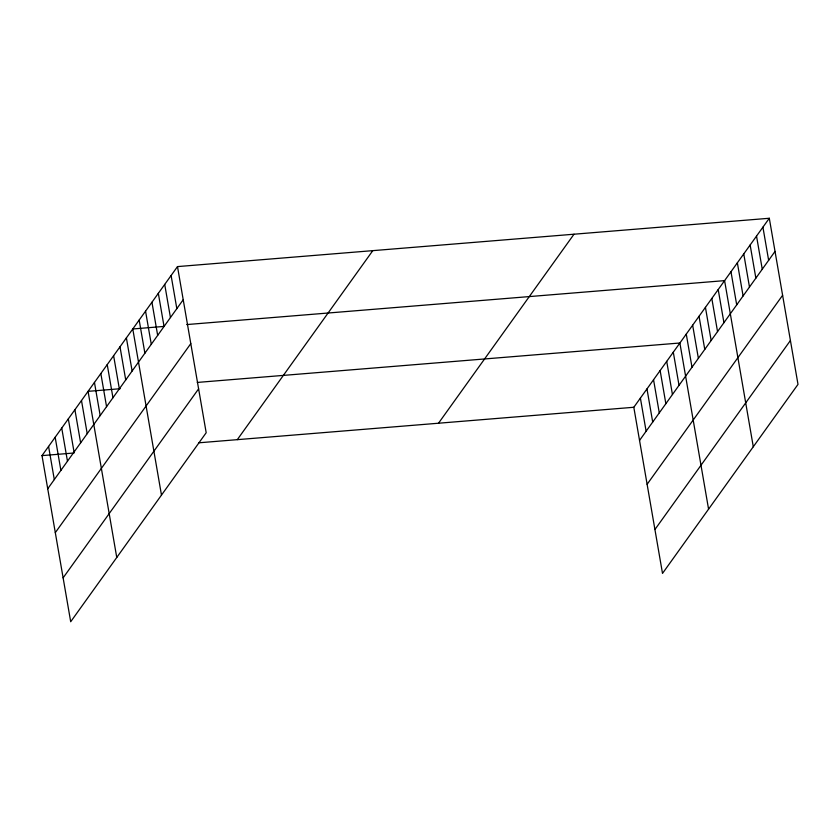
<?xml version="1.0" encoding="UTF-8"?>
<svg xmlns="http://www.w3.org/2000/svg" width="840" height="840" viewBox="0 0 840 840"><rect width="100%" height="100%" fill="white"/><g stroke="black" fill="none" stroke-linecap="round" stroke-linejoin="round"><path stroke-width="1.26" d="M177.492 266.595L206.189 432.726L70.697 621.736L42 455.616L177.492 266.595L769.303 218.264L798 384.384L662.508 573.405L633.812 407.274L769.303 218.264M47.723 488.754L183.215 299.744M55.304 532.644L190.796 343.623M63.116 577.857L198.608 388.846M237.3 439.656L372.792 250.646M438.512 423.224L574.004 234.213M639.534 440.423L775.026 251.402M647.115 484.302L782.607 295.292M654.927 529.515L790.419 340.505M163.611 326.456L132.783 328.976L161.48 495.106M186.743 324.566L724.595 280.633L753.291 446.765M120.194 388.721L88.064 391.346L116.76 557.476M197.284 382.431L679.875 343.004L708.572 509.135M42 455.616L74.12 452.991M198.755 442.806L633.812 407.274M762.92 227.167L768.642 260.316M756.525 236.082L762.258 269.22M750.141 244.986L755.864 278.135M743.757 253.901L749.48 287.049M737.363 262.815L743.096 295.953M730.978 271.719L736.701 304.868M718.2 289.548L723.933 322.686M711.816 298.452L717.538 331.601M705.432 307.367L711.154 340.515M699.038 316.281L704.771 349.419M692.654 325.185L698.376 358.334M686.27 334.1L691.992 367.238M673.302 352.191L679.025 385.329M666.719 361.368L672.441 394.517M660.135 370.556L665.857 403.694M653.551 379.733L659.284 412.87M646.978 388.909L652.701 422.058M640.395 398.097L646.118 431.235M171.108 275.51L176.831 308.658M164.714 284.424L170.447 317.562M158.329 293.328L164.052 326.477M151.946 302.243L157.668 335.381M145.551 311.157L151.284 344.295M139.167 320.061L144.89 353.209M126.389 337.88L132.121 371.028M120.005 346.794L125.727 379.943M113.62 355.709L119.343 388.846M107.226 364.613L112.959 397.761M100.842 373.527L106.564 406.675M94.458 382.442L100.18 415.58M81.49 400.533L87.213 433.671M74.907 409.71L80.63 442.858M68.323 418.887L74.046 452.036M61.74 428.075L67.473 461.213M55.167 437.252L60.89 470.4M48.584 446.429L54.306 479.577"/></g></svg>
